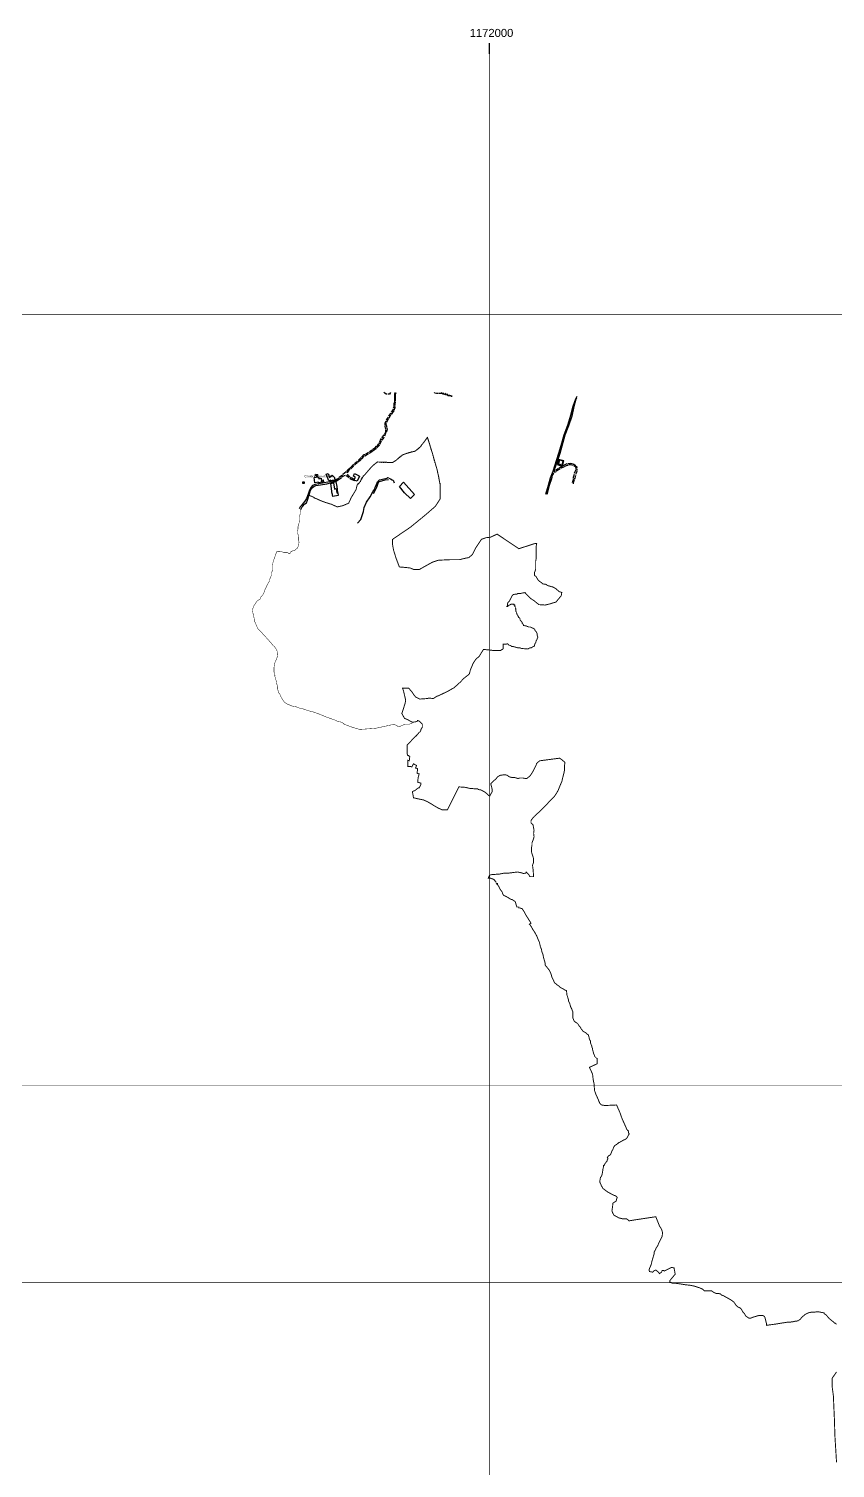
# Model space of a CAD drawing. Header units: millimetres. Extents: x -3588 to 75209, y -3737 to 38254.
# Drawn here: x 22651 to 24743, y 4872 to 8606 of the extents above; entities that cross this region are included whole.
import ezdxf

# ---------------------------------------------------------------- set-up
doc = ezdxf.new("R2010")
doc.units = ezdxf.units.MM
doc.layers.add('P', color=253, linetype='Continuous')
doc.layers.add('T', color=7, linetype='Continuous')

msp = doc.modelspace()

# ---------------------------------------------------------------- linework, layer by layer
at = {"layer": 'P'}
for points in [[(23846.811, 8540.772), (23846.811, 8569.003)], [(23580.061, 7658.615), (23578.637, 7658.615), (23574.7, 7661.16), (23571.867, 7662.568)], [(23589.375, 7662.568), (23586.83, 7658.615), (23582.589, 7658.615)], [(23600.386, 7658.615), (23601.794, 7662.568)], [(23600.386, 7646.485), (23600.386, 7651.846), (23600.386, 7657.207)], [(23602.914, 7653.254), (23602.914, 7658.615), (23604.339, 7662.568)], [(23712.732, 7660.024), (23708.779, 7660.024), (23704.538, 7661.16), (23703.417, 7662.568)], [(23718.093, 7660.024), (23714.14, 7660.024)], [(23723.742, 7660.024), (23720.91, 7660.024), (23719.501, 7660.024)], [(23727.695, 7660.024), (23722.334, 7661.16), (23720.91, 7662.568)], [(23734.465, 7655.799), (23730.512, 7657.207), (23726.287, 7658.615), (23724.862, 7658.615)], [(23733.056, 7658.615), (23730.512, 7660.024)], [(23738.418, 7657.207), (23734.465, 7657.207)], [(23739.826, 7654.39), (23738.418, 7654.39), (23737.297, 7655.799)], [(23749.428, 7653.254), (23739.826, 7655.799)], [(23592.192, 7611.196), (23595.024, 7615.149), (23596.145, 7617.966), (23597.553, 7620.511)], [(23597.553, 7621.919), (23598.961, 7624.752), (23598.961, 7631.521), (23598.961, 7632.93)], [(23598.961, 7634.066), (23600.386, 7638.291), (23600.386, 7645.076)], [(23598.961, 7616.558), (23601.794, 7623.327), (23601.794, 7626.16)], [(23601.794, 7628.689), (23601.794, 7631.521), (23602.914, 7638.291)], [(23602.914, 7640.835), (23602.914, 7645.076), (23602.914, 7651.846)], [(23745.187, 7653.254), (23741.234, 7654.39)], [(23749.428, 7651.846), (23746.612, 7651.846)], [(24073.215, 7651.846), (24069.262, 7645.076), (24062.493, 7626.16), (24056.843, 7603.003), (24048.938, 7577.317), (24039.335, 7551.631), (24031.158, 7524.536), (24025.78, 7504.212), (24019.011, 7485.007), (24010.833, 7457.913), (24004.047, 7440.405), (23998.686, 7421.504), (23991.916, 7398.347)], [(24073.215, 7647.605), (24070.383, 7645.076), (24065.021, 7626.16), (24059.66, 7601.594), (24051.482, 7575.908), (24042.168, 7551.631), (24033.974, 7523.128), (24028.613, 7504.212), (24021.843, 7483.887), (24013.649, 7459.321)], [(23575.82, 7578.725), (23575.82, 7579.861), (23575.82, 7584.102), (23578.637, 7589.463)], [(23578.637, 7590.872), (23580.061, 7592.28), (23584.014, 7599.05)], [(23580.061, 7573.092), (23580.061, 7574.5), (23578.637, 7579.861), (23578.637, 7584.102)], [(23580.061, 7585.511), (23582.589, 7590.872), (23584.014, 7594.825)], [(23585.422, 7601.594), (23589.375, 7606.955), (23590.783, 7609.788)], [(23585.422, 7596.233), (23586.83, 7597.641), (23590.783, 7604.427)], [(23592.192, 7605.835), (23597.553, 7613.741), (23598.961, 7615.149)], [(23561.144, 7533.851), (23563.689, 7539.212), (23566.506, 7543.453)], [(23567.914, 7544.861), (23569.05, 7547.39), (23573.275, 7552.767)], [(23567.914, 7539.212), (23571.867, 7544.861), (23573.275, 7547.39)], [(23574.7, 7554.175), (23577.228, 7560.945), (23577.228, 7565.186)], [(23574.7, 7550.222), (23575.82, 7552.767), (23578.637, 7559.536)], [(23577.228, 7566.306), (23577.228, 7567.714), (23575.82, 7574.5), (23575.82, 7577.317)], [(23580.061, 7560.945), (23581.469, 7567.714), (23580.061, 7570.547)], [(23524.448, 7502.803), (23532.626, 7508.165)], [(23534.05, 7505.332), (23543.364, 7510.981)], [(23535.17, 7509.573), (23543.364, 7514.934)], [(23544.773, 7516.342), (23550.134, 7518.887), (23552.951, 7523.128)], [(23544.773, 7512.117), (23551.542, 7517.751), (23552.951, 7517.751)], [(23554.375, 7523.128), (23555.495, 7524.536), (23558.312, 7528.489), (23561.144, 7531.306), (23561.144, 7532.442)], [(23554.375, 7518.887), (23556.903, 7521.704), (23561.144, 7525.657), (23561.144, 7527.065)], [(23562.265, 7528.489), (23563.689, 7531.306), (23566.506, 7538.076)], [(23478.437, 7462.154), (23486.615, 7468.923)], [(23486.615, 7464.682), (23493.401, 7471.468), (23494.521, 7472.876)], [(23487.751, 7470.332), (23491.976, 7472.876), (23494.521, 7477.101)], [(23495.929, 7478.238), (23502.715, 7483.887), (23504.123, 7485.007)], [(23495.929, 7474.285), (23504.123, 7481.054)], [(23505.532, 7486.416), (23512.301, 7493.201), (23513.725, 7494.609)], [(23505.532, 7482.479), (23512.301, 7489.248)], [(23513.725, 7490.657), (23514.846, 7490.657), (23521.615, 7497.426)], [(23514.846, 7494.609), (23521.615, 7501.379), (23523.04, 7501.379)], [(23523.04, 7498.562), (23532.626, 7504.212)], [(24035.383, 7471.468), (24039.335, 7485.007), (24025.78, 7489.248), (24021.843, 7475.693), (24035.383, 7471.468)], [(24029.733, 7475.693), (24025.78, 7477.101), (24028.613, 7487.84), (24036.519, 7485.007), (24033.974, 7474.285), (24029.733, 7475.693)], [(24027.205, 7467.515), (24029.733, 7468.923), (24036.519, 7472.876)], [(24031.158, 7466.091), (24040.744, 7470.332)], [(24037.927, 7472.876), (24039.335, 7474.285), (24047.529, 7478.238)], [(24042.168, 7471.468), (24048.938, 7474.285), (24051.482, 7475.693)], [(24050.058, 7478.238), (24056.843, 7479.646), (24059.66, 7478.238)], [(24052.891, 7475.693), (24056.843, 7475.693), (24063.613, 7474.285)], [(24061.068, 7478.238), (24065.021, 7477.101), (24070.383, 7472.876)], [(24065.021, 7472.876), (24069.262, 7470.332), (24070.383, 7464.682), (24070.383, 7463.562)], [(24071.807, 7471.468), (24073.215, 7466.091)], [(23452.751, 7438.997), (23449.919, 7436.452), (23441.741, 7432.227), (23426.777, 7429.682), (23417.463, 7428.274), (23403.908, 7425.441), (23394.306, 7424.033), (23387.536, 7421.504), (23383.583, 7417.263), (23379.342, 7409.358), (23376.814, 7401.18), (23371.452, 7387.625), (23367.211, 7380.855), (23363.259, 7375.478), (23359.018, 7369.844), (23355.065, 7365.892), (23352.248, 7360.53)], [(23356.489, 7359.106), (23360.442, 7365.892), (23367.211, 7374.069), (23371.452, 7376.614), (23373.981, 7383.384), (23378.222, 7396.939), (23382.175, 7409.358), (23387.536, 7416.127), (23390.353, 7418.672), (23395.714, 7421.504), (23407.861, 7422.913), (23424.233, 7425.441), (23440.316, 7429.682), (23448.51, 7432.227), (23453.872, 7436.452)], [(23361.85, 7428.274), (23361.85, 7430.819), (23365.803, 7430.819), (23365.803, 7426.866), (23361.85, 7426.866), (23361.85, 7428.274)], [(23402.5, 7428.274), (23402.5, 7429.682), (23392.897, 7428.274), (23391.777, 7441.829), (23397.138, 7443.238), (23397.138, 7447.19), (23394.306, 7447.19), (23395.714, 7451.143), (23401.091, 7450.007), (23399.667, 7447.19), (23401.091, 7441.829), (23403.908, 7441.829), (23403.908, 7438.997), (23409.269, 7440.405), (23410.678, 7429.682), (23402.5, 7428.274)], [(23412.102, 7432.227), (23410.678, 7435.044), (23414.63, 7436.452), (23416.039, 7430.819), (23412.102, 7429.682), (23412.102, 7432.227)], [(23434.955, 7435.044), (23429.594, 7433.635), (23422.824, 7451.143), (23428.186, 7452.552), (23431.002, 7441.829), (23437.788, 7448.599), (23444.557, 7441.829), (23444.557, 7437.588), (23447.102, 7438.997), (23448.51, 7436.452), (23441.741, 7433.635), (23441.741, 7435.044), (23434.955, 7433.635), (23434.955, 7435.044)], [(23452.751, 7402.588), (23451.327, 7418.672), (23448.51, 7430.819), (23434.955, 7428.274), (23434.955, 7426.866)], [(23455.28, 7440.405), (23452.751, 7438.997)], [(23453.872, 7436.452), (23456.688, 7437.588), (23462.065, 7441.829)], [(23464.882, 7448.599), (23456.688, 7441.829)], [(23463.474, 7443.238), (23464.882, 7444.358), (23470.243, 7447.19)], [(23474.196, 7456.777), (23466.29, 7450.007)], [(23470.243, 7447.19), (23473.076, 7448.599)], [(23474.196, 7447.19), (23477.013, 7445.766), (23482.39, 7441.829)], [(23478.437, 7462.154), (23475.605, 7457.913)], [(23480.966, 7459.321), (23477.013, 7455.368), (23477.013, 7453.96)], [(23477.013, 7451.143), (23478.437, 7448.599), (23483.799, 7444.358)], [(23480.966, 7459.321), (23485.207, 7464.682)], [(23483.799, 7440.405), (23487.751, 7437.588), (23493.401, 7435.044)], [(23485.207, 7443.238), (23490.568, 7440.405), (23494.521, 7437.588)], [(23506.94, 7447.19), (23509.484, 7445.766), (23502.715, 7432.227), (23494.521, 7435.044), (23498.762, 7443.238), (23493.401, 7445.766), (23495.929, 7452.552), (23506.94, 7447.19)], [(23494.521, 7433.635), (23495.929, 7435.044)], [(23504.123, 7323.818), (23512.301, 7333.42), (23519.087, 7353.745), (23521.615, 7364.467), (23527.265, 7378.022), (23536.579, 7391.578), (23544.773, 7406.541), (23548.726, 7411.902), (23550.134, 7417.263), (23552.951, 7424.033), (23555.495, 7430.819), (23561.144, 7436.452), (23569.05, 7437.588), (23580.061, 7440.405), (23582.589, 7441.829)], [(23584.014, 7436.452), (23574.7, 7435.044), (23566.506, 7432.227), (23559.736, 7430.819), (23558.312, 7429.682), (23556.903, 7426.866), (23552.951, 7416.127), (23548.726, 7407.949), (23544.773, 7399.755)], [(23582.589, 7441.829), (23584.014, 7441.829)], [(23585.422, 7440.405), (23589.375, 7438.997), (23593.6, 7436.452)], [(23595.024, 7435.044), (23596.145, 7435.044), (23598.961, 7428.274)], [(24009.408, 7448.599), (24006.88, 7438.997), (24001.519, 7421.504), (23994.733, 7398.347)], [(24013.649, 7452.552), (24012.241, 7452.552), (24009.408, 7448.599)], [(24013.649, 7459.321), (24013.649, 7457.913), (24015.058, 7459.321)], [(24015.058, 7459.321), (24016.194, 7459.321)], [(24016.194, 7456.777), (24015.058, 7453.96)], [(24016.194, 7456.777), (24019.011, 7457.913)], [(24017.602, 7460.73), (24025.78, 7466.091)], [(24020.419, 7459.321), (24029.733, 7464.682)], [(24063.613, 7438.997), (24062.493, 7433.635), (24061.068, 7428.274)], [(24066.43, 7450.007), (24063.613, 7441.829), (24063.613, 7440.405)], [(24066.43, 7436.452), (24065.021, 7433.635), (24063.613, 7428.274), (24063.613, 7425.441)], [(24070.383, 7462.154), (24067.854, 7456.777), (24066.43, 7452.552)], [(24069.262, 7447.19), (24067.854, 7440.405), (24066.43, 7437.588)], [(24073.215, 7459.321), (24071.807, 7455.368), (24069.262, 7450.007)], [(24073.215, 7463.562), (24073.215, 7460.73)], [(23439.196, 7396.939), (23439.196, 7399.755), (23437.788, 7399.755), (23434.955, 7426.866), (23441.741, 7428.274), (23444.557, 7411.902), (23448.51, 7413.311), (23449.919, 7402.588), (23452.751, 7402.588), (23453.872, 7395.803), (23440.316, 7392.986), (23439.196, 7396.939)], [(23626.072, 7402.588), (23612.516, 7418.672), (23623.239, 7429.682), (23651.758, 7398.347), (23641.035, 7387.625), (23626.072, 7402.588)]]:
    msp.add_lwpolyline(points, dxfattribs=at)
for points, const_width in [([(23846.811, -785.456), (23846.811, 8540.772)], 1.2), ([(20623.375, 7864.407), (35824.005, 7864.407)], 1.2), ([(23231.708, 7098.838), (23231.708, 7100.246), (23234.541, 7108.44), (23237.069, 7112.393), (23239.902, 7116.634), (23243.855, 7121.995), (23248.08, 7124.812), (23252.033, 7127.356), (23252.033, 7130.173), (23253.441, 7132.717), (23256.274, 7135.534), (23258.818, 7138.367), (23263.043, 7147.681), (23264.18, 7151.906), (23266.996, 7157.283), (23269.829, 7164.053), (23275.19, 7173.367), (23276.598, 7179.016), (23280.551, 7188.33), (23280.551, 7192.555), (23283.368, 7201.87), (23283.368, 7212.88), (23284.504, 7220.786), (23285.913, 7226.435), (23291.274, 7241.111), (23294.091, 7249.305), (23296.923, 7250.713), (23302.284, 7250.713), (23307.646, 7249.305), (23313.007, 7247.896), (23321.201, 7247.896), (23325.154, 7245.352), (23329.379, 7245.352), (23329.379, 7247.896), (23330.803, 7249.305), (23333.332, 7250.713), (23336.164, 7252.121), (23341.526, 7253.529), (23345.478, 7257.482), (23348.295, 7258.907), (23349.703, 7262.844), (23351.128, 7267.085), (23352.248, 7273.854), (23351.128, 7280.64), (23351.128, 7287.409), (23349.703, 7294.179), (23348.295, 7298.132), (23348.295, 7303.493), (23349.703, 7308.87), (23349.703, 7315.64), (23352.248, 7323.818), (23353.656, 7333.42), (23353.656, 7338.781), (23353.656, 7341.614), (23355.065, 7346.975), (23355.065, 7353.745), (23356.489, 7356.289), (23357.897, 7361.939), (23360.442, 7365.892), (23364.667, 7371.253), (23371.452, 7376.614), (23373.981, 7383.384), (23375.389, 7387.625), (23378.222, 7395.803), (23382.175, 7394.394), (23391.777, 7390.169), (23391.777, 7389.033), (23399.667, 7386.216), (23405.316, 7383.384), (23418.871, 7378.022), (23436.364, 7372.661), (23451.327, 7365.892), (23464.882, 7368.708), (23480.966, 7375.478), (23487.751, 7390.169), (23500.17, 7410.494), (23502.715, 7421.504), (23505.532, 7426.866), (23506.94, 7425.441), (23516.254, 7440.405), (23514.846, 7440.405), (23543.364, 7472.876), (23555.495, 7482.479), (23595.024, 7481.054), (23601.794, 7485.007), (23622.119, 7501.379), (23634.249, 7505.332), (23654.574, 7510.981), (23666.721, 7521.704), (23685.637, 7545.981), (23697.768, 7506.74), (23711.323, 7459.321), (23718.093, 7424.033), (23718.093, 7392.986), (23718.093, 7386.216), (23705.962, 7367.3), (23677.443, 7342.734), (23641.035, 7313.095), (23611.108, 7292.771), (23595.024, 7281.76), (23595.024, 7267.085), (23597.553, 7253.529), (23604.339, 7231.796), (23612.516, 7210.063), (23630.024, 7208.655), (23641.035, 7207.247), (23650.349, 7203.294), (23663.888, 7203.294), (23673.491, 7208.655), (23697.768, 7222.194), (23702.009, 7223.619), (23714.14, 7227.571), (23745.187, 7228.98), (23768.345, 7228.98), (23785.837, 7233.205), (23792.622, 7234.341), (23802.208, 7242.519), (23810.402, 7258.907), (23825.366, 7281.76), (23837.497, 7286.001), (23849.643, 7287.409), (23866.015, 7295.315), (23922.748, 7257.482), (23964.806, 7271.038), (23968.759, 7271.038), (23967.639, 7264.268), (23967.639, 7257.482), (23967.639, 7250.713), (23967.639, 7233.205), (23966.23, 7225.027), (23966.23, 7219.666), (23966.23, 7216.833), (23966.23, 7211.472), (23966.23, 7204.702), (23964.806, 7199.341), (23963.398, 7196.508), (23963.398, 7195.1), (23963.398, 7193.692), (23963.398, 7192.555), (23963.398, 7188.33), (23966.23, 7185.786), (23967.639, 7184.377), (23970.183, 7180.136), (23971.592, 7177.608), (23974.408, 7174.775), (23976.953, 7172.231), (23981.194, 7169.414), (23983.723, 7166.597), (23987.964, 7165.461), (23990.508, 7165.461), (23994.733, 7164.053), (23995.869, 7162.644), (23998.686, 7161.22), (24000.094, 7161.22), (24004.047, 7159.812), (24008.288, 7158.691), (24009.408, 7158.691), (24012.241, 7157.283), (24015.058, 7155.859), (24017.602, 7154.451), (24019.011, 7154.451), (24019.011, 7153.042), (24020.419, 7151.906), (24021.843, 7150.498), (24024.372, 7149.089), (24025.78, 7147.681), (24027.205, 7146.273), (24029.733, 7145.136), (24031.158, 7145.136), (24032.566, 7143.728), (24033.974, 7143.728), (24032.566, 7135.534), (24019.011, 7119.162), (24001.519, 7113.801), (23990.508, 7111.256), (23974.408, 7112.393), (23960.869, 7123.403), (23958.037, 7124.812), (23955.22, 7127.356), (23954.084, 7127.356), (23952.675, 7128.765), (23951.267, 7130.173), (23949.859, 7131.581), (23948.434, 7132.717), (23947.314, 7134.126), (23945.906, 7135.534), (23944.481, 7136.958), (23943.073, 7138.367), (23941.665, 7139.487), (23939.12, 7142.32), (23939.12, 7143.728), (23930.942, 7142.32), (23925.581, 7140.895), (23922.748, 7140.895), (23918.795, 7140.895), (23917.387, 7139.487), (23913.434, 7139.487), (23907.785, 7138.367), (23905.256, 7135.534), (23903.832, 7132.717), (23902.424, 7130.173), (23901.015, 7127.356), (23899.895, 7125.948), (23899.895, 7124.812), (23898.471, 7121.995), (23897.062, 7120.571), (23895.654, 7119.162), (23894.246, 7118.042), (23894.246, 7116.634), (23893.109, 7115.209), (23893.109, 7113.801), (23893.109, 7111.256), (23893.109, 7109.848), (23891.701, 7108.44), (23891.701, 7107.032), (23893.109, 7107.032), (23894.246, 7108.44), (23895.654, 7109.848), (23897.062, 7111.256), (23898.471, 7111.256), (23899.895, 7112.393), (23901.015, 7112.393), (23902.424, 7113.801), (23903.832, 7113.801), (23905.256, 7113.801), (23906.665, 7113.801), (23907.785, 7113.801), (23909.209, 7113.801), (23909.209, 7112.393), (23910.618, 7112.393), (23910.618, 7111.256), (23912.026, 7111.256), (23912.026, 7109.848), (23912.026, 7108.44), (23912.026, 7107.032), (23913.434, 7107.032), (23913.434, 7105.623), (23913.434, 7104.487), (23913.434, 7103.079), (23913.434, 7101.67), (23914.57, 7101.67), (23914.57, 7100.246), (23914.57, 7098.838), (23914.57, 7097.717), (23914.57, 7096.309), (23914.57, 7094.885), (23915.979, 7093.476), (23915.979, 7092.068), (23915.979, 7090.932), (23917.387, 7089.523), (23917.387, 7088.115), (23918.795, 7085.298), (23920.22, 7084.162), (23920.22, 7082.754), (23921.34, 7081.346), (23921.34, 7079.921), (23922.748, 7078.513), (23924.157, 7078.513), (23924.157, 7077.393), (23925.581, 7075.984), (23925.581, 7073.152), (23926.989, 7071.743), (23928.11, 7070.607), (23928.11, 7069.199), (23929.534, 7067.79), (23930.942, 7066.382), (23930.942, 7063.837), (23932.351, 7062.429), (23933.759, 7061.021), (23934.895, 7059.597), (23934.895, 7058.188), (23941.665, 7057.068), (23948.434, 7054.235), (23952.675, 7054.235), (23955.22, 7052.827), (23958.037, 7051.419), (23959.445, 7051.419), (23960.869, 7050.282), (23963.398, 7048.874), (23964.806, 7044.649), (23967.639, 7042.104), (23968.759, 7039.272), (23970.183, 7036.743), (23970.183, 7032.502), (23971.592, 7028.549), (23971.592, 7027.141), (23970.183, 7024.324), (23970.183, 7023.188), (23968.759, 7020.371), (23967.639, 7018.947), (23966.23, 7013.586), (23964.806, 7012.178), (23963.398, 7008.225), (23963.398, 7006.816), (23961.989, 7004), (23958.037, 7002.863), (23956.628, 7001.455), (23954.084, 7000.047), (23952.675, 7000.047), (23951.267, 7000.047), (23948.434, 6998.622), (23945.906, 6997.214), (23929.534, 6998.622), (23925.581, 7000.047), (23921.34, 7000.047), (23915.979, 7001.455), (23910.618, 7002.863), (23907.785, 7004), (23903.832, 7004), (23899.895, 7006.816), (23897.062, 7006.816), (23894.246, 7009.633), (23893.109, 7010.769), (23888.885, 7009.633), (23882.099, 7009.633), (23882.099, 7005.408), (23882.099, 7002.863), (23882.099, 7001.455), (23882.099, 6998.622), (23879.57, 6996.094), (23876.738, 6994.685), (23875.329, 6993.261), (23871.376, 6993.261), (23869.968, 6993.261), (23857.821, 6993.261), (23845.69, 6994.685), (23832.135, 6996.094), (23830.727, 6996.094), (23819.716, 6978.298), (23810.402, 6970.12), (23803.633, 6959.397), (23796.847, 6943.025), (23794.031, 6932.287), (23780.475, 6921.564), (23769.753, 6910.554), (23754.789, 6896.999), (23738.418, 6887.685), (23715.548, 6876.674), (23708.779, 6874.145), (23700.585, 6868.784), (23688.454, 6869.904), (23685.637, 6868.784), (23665.313, 6867.36), (23654.574, 6872.737), (23650.349, 6878.098), (23644.988, 6886.276), (23636.794, 6895.59), (23631.433, 6895.59), (23620.71, 6895.59), (23623.239, 6888.821), (23628.888, 6864.543), (23627.48, 6856.349), (23619.286, 6830.663), (23619.286, 6829.255), (23626.072, 6817.124), (23632.841, 6814.58), (23644.988, 6807.81), (23646.396, 6807.81), (23651.758, 6807.81), (23638.202, 6802.161), (23627.48, 6802.161), (23611.108, 6795.375), (23598.961, 6802.161), (23588.239, 6799.616), (23550.134, 6791.438), (23509.484, 6788.606), (23490.568, 6794.255), (23468.835, 6802.161), (23468.835, 6803.569), (23460.641, 6807.81), (23453.872, 6808.93), (23444.557, 6813.171), (23421.416, 6821.349), (23405.316, 6828.135), (23390.353, 6833.496), (23375.389, 6837.449), (23363.259, 6841.674), (23352.248, 6844.219), (23345.478, 6847.035), (23333.332, 6849.58), (23330.803, 6850.988), (23326.562, 6852.412), (23322.609, 6853.821), (23318.368, 6856.349), (23314.415, 6859.182), (23311.599, 6863.135), (23306.237, 6871.313), (23304.829, 6874.145), (23303.693, 6876.674), (23302.284, 6880.915), (23299.468, 6883.46), (23298.043, 6888.821), (23296.923, 6893.062), (23296.923, 6898.423), (23295.515, 6902.376), (23294.091, 6909.146), (23292.682, 6915.915), (23291.274, 6920.156), (23290.154, 6924.109), (23288.729, 6928.334), (23290.154, 6928.334), (23287.321, 6937.648), (23287.321, 6941.889), (23287.321, 6949.795), (23288.729, 6959.397), (23295.515, 6975.769), (23296.923, 6983.675), (23296.923, 6985.083), (23295.515, 6989.308), (23295.515, 6991.853), (23292.682, 6997.214), (23288.729, 7002.863), (23284.504, 7006.816), (23279.143, 7013.586), (23252.033, 7043.513), (23245.263, 7050.282), (23237.069, 7069.199), (23237.069, 7070.607), (23235.949, 7075.984), (23234.541, 7082.754), (23233.116, 7088.115), (23231.708, 7094.885), (23231.708, 7098.838)], 1.2), ([(23375.389, 7387.625), (23378.222, 7395.803), (23382.175, 7394.394), (23391.777, 7390.169), (23391.777, 7389.033), (23399.667, 7386.216), (23405.316, 7383.384), (23418.871, 7378.022), (23436.364, 7372.661), (23451.327, 7365.892), (23464.882, 7368.708), (23480.966, 7375.478), (23487.751, 7390.169), (23500.17, 7410.494), (23502.715, 7421.504), (23505.532, 7426.866), (23506.94, 7425.441), (23516.254, 7440.405), (23514.846, 7440.405), (23543.364, 7472.876), (23555.495, 7482.479), (23595.024, 7481.054), (23601.794, 7485.007), (23622.119, 7501.379), (23634.249, 7505.332), (23654.574, 7510.981), (23666.721, 7521.704), (23685.637, 7545.981), (23697.768, 7506.74), (23711.323, 7459.321), (23718.093, 7424.033), (23718.093, 7392.986), (23718.093, 7386.216), (23705.962, 7367.3), (23677.443, 7342.734), (23641.035, 7313.095), (23611.108, 7292.771), (23595.024, 7281.76), (23595.024, 7267.085), (23597.553, 7253.529), (23604.339, 7231.796), (23612.516, 7210.063), (23630.024, 7208.655), (23641.035, 7207.247), (23650.349, 7203.294), (23663.888, 7203.294), (23673.491, 7208.655), (23697.768, 7222.194), (23702.009, 7223.619), (23714.14, 7227.571), (23745.187, 7228.98), (23768.345, 7228.98), (23785.837, 7233.205), (23792.622, 7234.341), (23802.208, 7242.519), (23810.402, 7258.907), (23825.366, 7281.76), (23837.497, 7286.001), (23849.643, 7287.409), (23866.015, 7295.315), (23922.748, 7257.482), (23964.806, 7271.038), (23968.759, 7271.038), (23967.639, 7264.268), (23967.639, 7257.482), (23967.639, 7250.713), (23967.639, 7233.205), (23966.23, 7225.027), (23966.23, 7219.666), (23966.23, 7216.833), (23966.23, 7211.472), (23966.23, 7204.702), (23964.806, 7199.341), (23963.398, 7196.508), (23963.398, 7195.1), (23963.398, 7193.692), (23963.398, 7192.555), (23963.398, 7188.33), (23966.23, 7185.786), (23967.639, 7184.377), (23970.183, 7180.136), (23971.592, 7177.608), (23974.408, 7174.775), (23976.953, 7172.231), (23981.194, 7169.414), (23983.723, 7166.597), (23987.964, 7165.461), (23990.508, 7165.461), (23994.733, 7164.053), (23995.869, 7162.644), (23998.686, 7161.22), (24000.094, 7161.22), (24004.047, 7159.812), (24008.288, 7158.691), (24009.408, 7158.691), (24012.241, 7157.283), (24015.058, 7155.859), (24017.602, 7154.451), (24019.011, 7154.451), (24019.011, 7153.042), (24020.419, 7151.906), (24021.843, 7150.498), (24024.372, 7149.089), (24025.78, 7147.681), (24027.205, 7146.273), (24029.733, 7145.136), (24031.158, 7145.136), (24032.566, 7143.728), (24033.974, 7143.728), (24032.566, 7135.534), (24019.011, 7119.162), (24001.519, 7113.801), (23990.508, 7111.256), (23974.408, 7112.393), (23960.869, 7123.403), (23958.037, 7124.812), (23955.22, 7127.356), (23954.084, 7127.356), (23952.675, 7128.765), (23951.267, 7130.173), (23949.859, 7131.581), (23948.434, 7132.717), (23947.314, 7134.126), (23945.906, 7135.534), (23944.481, 7136.958), (23943.073, 7138.367), (23941.665, 7139.487), (23939.12, 7142.32), (23939.12, 7143.728), (23930.942, 7142.32), (23925.581, 7140.895), (23922.748, 7140.895), (23918.795, 7140.895), (23917.387, 7139.487), (23913.434, 7139.487), (23907.785, 7138.367), (23905.256, 7135.534), (23903.832, 7132.717), (23902.424, 7130.173), (23901.015, 7127.356), (23899.895, 7125.948), (23899.895, 7124.812), (23898.471, 7121.995), (23897.062, 7120.571), (23895.654, 7119.162), (23894.246, 7118.042), (23894.246, 7116.634), (23893.109, 7115.209), (23893.109, 7113.801), (23893.109, 7111.256), (23893.109, 7109.848), (23891.701, 7108.44), (23891.701, 7107.032), (23893.109, 7107.032), (23894.246, 7108.44), (23895.654, 7109.848), (23897.062, 7111.256), (23898.471, 7111.256), (23899.895, 7112.393), (23901.015, 7112.393), (23902.424, 7113.801), (23903.832, 7113.801), (23905.256, 7113.801), (23906.665, 7113.801), (23907.785, 7113.801), (23909.209, 7113.801), (23909.209, 7112.393), (23910.618, 7112.393), (23910.618, 7111.256), (23912.026, 7111.256), (23912.026, 7109.848), (23912.026, 7108.44), (23912.026, 7107.032), (23913.434, 7107.032), (23913.434, 7105.623), (23913.434, 7104.487), (23913.434, 7103.079), (23913.434, 7101.67), (23914.57, 7101.67), (23914.57, 7100.246), (23914.57, 7098.838), (23914.57, 7097.717), (23914.57, 7096.309), (23914.57, 7094.885), (23915.979, 7093.476), (23915.979, 7092.068), (23915.979, 7090.932), (23917.387, 7089.523), (23917.387, 7088.115), (23918.795, 7085.298), (23920.22, 7084.162), (23920.22, 7082.754), (23921.34, 7081.346), (23921.34, 7079.921), (23922.748, 7078.513), (23924.157, 7078.513), (23924.157, 7077.393), (23925.581, 7075.984), (23925.581, 7073.152), (23926.989, 7071.743), (23928.11, 7070.607), (23928.11, 7069.199), (23929.534, 7067.79), (23930.942, 7066.382), (23930.942, 7063.837), (23932.351, 7062.429), (23933.759, 7061.021), (23934.895, 7059.597), (23934.895, 7058.188), (23941.665, 7057.068), (23948.434, 7054.235), (23952.675, 7054.235), (23955.22, 7052.827), (23958.037, 7051.419), (23959.445, 7051.419), (23960.869, 7050.282), (23963.398, 7048.874), (23964.806, 7044.649), (23967.639, 7042.104), (23968.759, 7039.272), (23970.183, 7036.743), (23970.183, 7032.502), (23971.592, 7028.549), (23971.592, 7027.141), (23970.183, 7024.324), (23970.183, 7023.188), (23968.759, 7020.371), (23967.639, 7018.947), (23966.23, 7013.586), (23964.806, 7012.178), (23963.398, 7008.225), (23963.398, 7006.816), (23961.989, 7004), (23958.037, 7002.863), (23956.628, 7001.455), (23954.084, 7000.047), (23952.675, 7000.047), (23951.267, 7000.047), (23948.434, 6998.622), (23945.906, 6997.214), (23929.534, 6998.622), (23925.581, 7000.047), (23921.34, 7000.047), (23915.979, 7001.455), (23910.618, 7002.863), (23907.785, 7004), (23903.832, 7004), (23899.895, 7006.816), (23897.062, 7006.816), (23894.246, 7009.633), (23893.109, 7010.769), (23888.885, 7009.633), (23882.099, 7009.633), (23882.099, 7005.408), (23882.099, 7002.863), (23882.099, 7001.455), (23882.099, 6998.622), (23879.57, 6996.094), (23876.738, 6994.685), (23875.329, 6993.261), (23871.376, 6993.261), (23869.968, 6993.261), (23857.821, 6993.261), (23845.69, 6994.685), (23832.135, 6996.094), (23830.727, 6996.094), (23819.716, 6978.298), (23810.402, 6970.12), (23803.633, 6959.397), (23796.847, 6943.025), (23794.031, 6932.287), (23780.475, 6921.564), (23769.753, 6910.554), (23754.789, 6896.999), (23738.418, 6887.685), (23715.548, 6876.674), (23708.779, 6874.145), (23700.585, 6868.784), (23688.454, 6869.904), (23685.637, 6868.784), (23665.313, 6867.36), (23654.574, 6872.737), (23650.349, 6878.098), (23644.988, 6886.276), (23636.794, 6895.59), (23631.433, 6895.59), (23620.71, 6895.59), (23623.239, 6888.821), (23628.888, 6864.543), (23627.48, 6856.349), (23619.286, 6830.663), (23619.286, 6829.255), (23626.072, 6817.124), (23632.841, 6814.58), (23644.988, 6807.81), (23646.396, 6807.81), (23651.758, 6807.81), (23657.119, 6808.93), (23659.935, 6810.339), (23659.935, 6811.763), (23663.888, 6810.339), (23666.721, 6807.81), (23669.538, 6804.977), (23670.674, 6803.569), (23672.082, 6802.161), (23672.082, 6801.025), (23672.082, 6799.616), (23672.082, 6795.375), (23672.082, 6794.255), (23669.538, 6790.014), (23668.129, 6787.485), (23668.129, 6786.061), (23666.721, 6783.244), (23663.888, 6780.7), (23659.935, 6776.475), (23655.998, 6772.522), (23657.119, 6772.522), (23651.758, 6768.281), (23632.841, 6747.956), (23632.841, 6741.187), (23632.841, 6725.087), (23634.249, 6720.862), (23636.794, 6720.862), (23636.794, 6719.726), (23639.611, 6718.317), (23638.202, 6707.307), (23634.249, 6708.715), (23634.249, 6701.946), (23634.249, 6692.631), (23641.035, 6692.631), (23644.988, 6691.223), (23649.213, 6699.401), (23657.119, 6695.176), (23654.574, 6688.39), (23659.935, 6686.982), (23658.527, 6674.851), (23663.888, 6673.427), (23661.36, 6664.113), (23659.935, 6651.982), (23668.129, 6649.165), (23668.129, 6645.212), (23663.888, 6637.018), (23661.36, 6637.018), (23659.935, 6635.61), (23653.166, 6630.249), (23646.396, 6627.416), (23649.213, 6611.333), (23661.36, 6608.516), (23674.899, 6605.683), (23684.213, 6601.73), (23693.815, 6596.369), (23704.538, 6589.599), (23714.14, 6584.238), (23723.742, 6579.997), (23731.648, 6579.997), (23737.297, 6579.997), (23748.02, 6601.73), (23766.936, 6639.563), (23783.308, 6638.427), (23795.439, 6635.61), (23814.355, 6634.202), (23815.764, 6634.202), (23817.172, 6632.777), (23823.957, 6631.657), (23834.68, 6626.008), (23846.811, 6615.285), (23849.643, 6620.647), (23853.596, 6627.416), (23853.596, 6631.657), (23852.46, 6637.018), (23851.052, 6642.38), (23849.643, 6647.741), (23853.596, 6651.982), (23857.821, 6655.935), (23863.183, 6659.888), (23867.135, 6665.537), (23873.921, 6669.49), (23883.507, 6670.898), (23887.46, 6670.898), (23893.109, 6669.49), (23895.654, 6666.657), (23898.471, 6665.537), (23903.832, 6664.113), (23910.618, 6664.113), (23915.979, 6662.704), (23920.22, 6661.296), (23925.581, 6662.704), (23932.351, 6662.704), (23939.12, 6661.296), (23943.073, 6661.296), (23948.434, 6665.537), (23952.675, 6669.49), (23959.445, 6680.212), (23963.398, 6688.39), (23967.639, 6696.584), (23968.759, 6700.537), (23971.592, 6703.354), (23976.953, 6707.307), (23998.686, 6710.139), (24028.613, 6714.076), (24035.383, 6708.715), (24042.168, 6703.354), (24040.744, 6692.631), (24040.744, 6681.621), (24039.335, 6674.851), (24036.519, 6664.113), (24033.974, 6653.102), (24029.733, 6643.788), (24027.205, 6637.018), (24024.372, 6630.249), (24020.419, 6623.463), (24015.058, 6615.285), (24001.519, 6601.73), (23993.325, 6592.128), (23981.194, 6579.997), (23961.989, 6562.489), (23955.22, 6554.311), (23954.084, 6551.479), (23954.084, 6546.117), (23959.445, 6540.756), (23960.869, 6532.578), (23961.989, 6527.217), (23960.869, 6519.023), (23961.989, 6510.829), (23960.869, 6505.468), (23959.445, 6501.515), (23956.628, 6494.745), (23956.628, 6493.337), (23956.628, 6487.976), (23955.22, 6481.19), (23955.22, 6475.829), (23955.22, 6471.604), (23956.628, 6466.243), (23959.445, 6458.049), (23960.869, 6452.688), (23960.869, 6444.494), (23958.037, 6436.316), (23959.445, 6425.593), (23960.869, 6406.677), (23951.267, 6406.677), (23948.434, 6412.038), (23943.073, 6417.4), (23941.665, 6418.808), (23940.545, 6415.991), (23934.895, 6414.855), (23933.759, 6414.855), (23932.351, 6415.991), (23925.581, 6417.4), (23918.795, 6418.808), (23907.785, 6417.4), (23897.062, 6415.991), (23886.34, 6415.991), (23884.932, 6415.991), (23872.785, 6413.447), (23852.46, 6412.038), (23846.811, 6410.63), (23842.858, 6402.436), (23845.69, 6402.436), (23848.235, 6402.436), (23849.643, 6402.436), (23852.46, 6401.316), (23853.596, 6401.316), (23856.413, 6399.891), (23857.821, 6398.483), (23859.246, 6398.483), (23859.246, 6397.075), (23860.366, 6397.075), (23860.366, 6395.666), (23861.774, 6394.53), (23863.183, 6393.122), (23863.183, 6391.714), (23863.183, 6390.305), (23864.607, 6388.881), (23864.607, 6387.761), (23867.135, 6388.881), (23867.135, 6386.352), (23871.376, 6379.567), (23873.921, 6374.205), (23876.738, 6369.981), (23878.146, 6368.556), (23879.57, 6366.028), (23880.691, 6361.787), (23883.507, 6357.834), (23890.293, 6355.017), (23894.246, 6352.472), (23897.062, 6351.064), (23898.471, 6349.656), (23903.832, 6347.111), (23905.256, 6347.111), (23912.026, 6342.87), (23913.434, 6341.462), (23915.979, 6332.148), (23917.387, 6327.907), (23922.748, 6327.907), (23922.748, 6325.378), (23925.581, 6325.378), (23929.534, 6323.97), (23930.942, 6323.97), (23936.304, 6315.776), (23940.545, 6307.582), (23947.314, 6296.86), (23954.084, 6286.137), (23949.859, 6283.32), (23952.675, 6280.488), (23956.628, 6273.718), (23958.037, 6271.174), (23959.445, 6268.357), (23963.398, 6262.996), (23966.23, 6257.618), (23968.759, 6253.393), (23973, 6242.671), (23975.545, 6237.294), (23976.953, 6231.932), (23978.361, 6225.163), (23981.194, 6218.393), (23982.314, 6211.608), (23985.131, 6204.838), (23986.555, 6196.644), (23989.084, 6188.466), (23990.508, 6183.105), (23990.508, 6178.864), (23990.508, 6177.744), (24001.519, 6164.189), (24005.456, 6155.995), (24008.288, 6146.409), (24012.241, 6138.215), (24015.058, 6131.445), (24021.843, 6126.084), (24025.78, 6123.539), (24029.733, 6119.298), (24035.383, 6116.77), (24042.168, 6112.529), (24046.105, 6111.12), (24047.529, 6098.974), (24048.938, 6095.021), (24051.482, 6086.843), (24051.482, 6084.01), (24054.299, 6078.649), (24055.707, 6073.288), (24056.843, 6069.335), (24059.66, 6063.685), (24061.068, 6059.749), (24062.493, 6056.916), (24062.493, 6050.146), (24062.493, 6040.832), (24063.613, 6037.999), (24066.43, 6031.23), (24070.383, 6028.685), (24074.624, 6025.869), (24076.032, 6024.46), (24077.168, 6021.916), (24082.818, 6015.146), (24083.938, 6012.314), (24088.179, 6006.952), (24089.587, 6005.544), (24096.357, 6001.591), (24098.901, 5998.774), (24103.142, 5995.942), (24103.142, 5994.821), (24104.551, 5990.58), (24105.671, 5985.219), (24108.503, 5979.858), (24108.503, 5975.617), (24109.912, 5971.664), (24111.32, 5968.847), (24112.456, 5963.486), (24113.865, 5960.942), (24113.865, 5958.125), (24115.273, 5952.748), (24116.681, 5947.386), (24118.09, 5944.57), (24119.226, 5940.617), (24124.875, 5934.968), (24125.996, 5934.968), (24125.996, 5921.412), (24105.671, 5912.098), (24113.865, 5894.318), (24115.273, 5880.763), (24118.09, 5867.224), (24118.09, 5861.863), (24119.226, 5851.124), (24122.043, 5842.946), (24128.828, 5827.983), (24130.237, 5824.03), (24132.781, 5818.669), (24137.006, 5814.428), (24146.32, 5813.019), (24176.247, 5814.428), (24179.064, 5807.658), (24184.441, 5795.527), (24191.211, 5776.611), (24195.164, 5768.417), (24199.389, 5758.815), (24200.525, 5756.286), (24201.933, 5752.045), (24203.341, 5750.925), (24204.766, 5748.092), (24206.174, 5748.092), (24206.174, 5746.684), (24207.294, 5744.139), (24207.294, 5741.323), (24208.703, 5739.914), (24208.703, 5738.49), (24207.294, 5737.37), (24206.174, 5734.553), (24204.766, 5731.72), (24203.341, 5729.176), (24201.933, 5727.768), (24200.525, 5726.359), (24197.98, 5724.951), (24195.164, 5723.815), (24183.017, 5717.045), (24181.608, 5717.045), (24181.608, 5715.637), (24180.2, 5715.637), (24177.656, 5712.804), (24174.839, 5711.396), (24173.431, 5710.275), (24170.886, 5708.851), (24169.478, 5706.034), (24168.053, 5703.49), (24166.645, 5699.265), (24164.116, 5695.312), (24162.692, 5691.071), (24161.284, 5688.526), (24161.284, 5687.118), (24159.875, 5685.71), (24158.739, 5684.301), (24157.331, 5683.165), (24155.922, 5683.165), (24154.514, 5681.757), (24153.106, 5680.349), (24153.106, 5678.94), (24151.97, 5677.516), (24153.106, 5676.396), (24153.106, 5674.987), (24153.106, 5673.579), (24151.97, 5672.155), (24151.97, 5669.626), (24149.153, 5666.793), (24147.729, 5663.977), (24146.32, 5662.84), (24143.792, 5658.615), (24143.792, 5657.191), (24142.367, 5657.191), (24142.367, 5656.071), (24142.367, 5654.663), (24140.959, 5649.301), (24139.551, 5639.699), (24138.414, 5634.338), (24137.006, 5630.097), (24134.189, 5626.144), (24132.781, 5617.966), (24132.781, 5614.013), (24137.006, 5604.411), (24140.959, 5597.641), (24151.97, 5589.447), (24161.284, 5584.086), (24169.478, 5580.133), (24173.431, 5578.725), (24177.656, 5574.772), (24174.839, 5565.17), (24166.645, 5559.809), (24165.525, 5548.798), (24164.116, 5540.892), (24165.525, 5535.243), (24169.478, 5528.473), (24179.064, 5523.112), (24181.608, 5521.704), (24191.211, 5519.159), (24201.933, 5519.159), (24206.174, 5516.342), (24208.703, 5513.798), (24223.666, 5516.342), (24277.871, 5524.52), (24287.473, 5500.243), (24291.426, 5494.593), (24294.243, 5487.824), (24295.379, 5482.463), (24294.243, 5473.148), (24290.002, 5464.955), (24284.64, 5453.944), (24283.232, 5450.007), (24277.871, 5441.813), (24277.871, 5440.405), (24273.918, 5433.619), (24273.918, 5429.682), (24268.269, 5410.766), (24265.74, 5399.755), (24261.499, 5390.441), (24260.363, 5386.2), (24261.499, 5382.247), (24269.677, 5380.839), (24273.918, 5385.08), (24277.871, 5386.2), (24284.64, 5380.839), (24287.473, 5376.886), (24292.834, 5380.839), (24294.243, 5385.08), (24298.195, 5385.08), (24299.604, 5383.656), (24318.52, 5392.97), (24325.29, 5391.85), (24328.122, 5375.478), (24314.567, 5359.106), (24314.567, 5357.97), (24314.567, 5355.153), (24318.52, 5353.745), (24319.929, 5352.32), (24326.714, 5352.32), (24334.892, 5351.2), (24344.206, 5349.792), (24352.4, 5348.384), (24364.531, 5346.959), (24365.939, 5346.959), (24378.086, 5344.431), (24386.264, 5341.598), (24391.625, 5340.19), (24397.002, 5337.645), (24399.819, 5336.237), (24403.772, 5331.996), (24417.327, 5331.996), (24422.96, 5331.996), (24428.338, 5328.059), (24435.107, 5325.226), (24441.877, 5325.226), (24445.83, 5324.106), (24448.662, 5321.273), (24452.599, 5319.865), (24455.432, 5318.457), (24467.563, 5311.671), (24474.348, 5307.734), (24479.71, 5303.781), (24487.887, 5292.771), (24489.312, 5291.346), (24497.49, 5287.409), (24501.443, 5282.032), (24504.259, 5276.671), (24508.212, 5272.446), (24511.045, 5267.085), (24514.998, 5264.252), (24518.951, 5261.707), (24524.584, 5261.707), (24531.37, 5264.252), (24540.684, 5267.085), (24546.045, 5268.493), (24550.286, 5268.493), (24554.223, 5268.493), (24558.464, 5267.085), (24559.6, 5265.66), (24561.008, 5263.132), (24565.233, 5246.76), (24565.233, 5242.807), (24593.464, 5246.76), (24601.658, 5248.168), (24618.03, 5250.697), (24626.208, 5250.697), (24630.16, 5252.121), (24631.585, 5252.121), (24634.113, 5252.121), (24639.763, 5253.529), (24642.307, 5253.529), (24647.669, 5254.938), (24650.485, 5257.482), (24651.91, 5257.482), (24653.318, 5258.891), (24655.846, 5263.132), (24657.271, 5264.252), (24664.04, 5269.901), (24665.449, 5271.022), (24667.993, 5272.446), (24673.643, 5275.263), (24680.412, 5276.671), (24681.548, 5276.671), (24688.318, 5276.671), (24695.088, 5277.807), (24699.329, 5277.807), (24700.737, 5277.807), (24712.884, 5275.263), (24714.292, 5275.263), (24715.412, 5272.446), (24719.653, 5269.901), (24727.831, 5260.299), (24739.978, 5250.697), (24742.523, 5248.168), (24743.931, 5248.168), (24746.748, 5245.336)], 2.417), ([(23676.323, 7533.851), (23683.093, 7543.453)], 2.417), ([(23683.093, 7544.861), (23685.637, 7545.981)], 2.417), ([(23685.637, 7544.861), (23687.046, 7540.62)], 2.417), ([(23619.286, 7499.971), (23622.119, 7501.379), (23630.024, 7504.212)], 2.417), ([(23631.433, 7505.332), (23634.249, 7505.332)], 2.417), ([(23635.674, 7506.74), (23639.611, 7506.74)], 2.417), ([(23641.035, 7508.165), (23651.758, 7509.573)], 2.417), ([(23653.166, 7510.981), (23654.574, 7510.981), (23655.998, 7512.117)], 2.417), ([(23657.119, 7513.526), (23659.935, 7516.342)], 2.417), ([(23661.36, 7516.342), (23666.721, 7521.704), (23669.538, 7524.536)], 2.417), ([(23669.538, 7525.657), (23672.082, 7528.489)], 2.417), ([(23673.491, 7529.898), (23674.899, 7532.442)], 2.417), ([(23687.046, 7539.212), (23690.999, 7529.898)], 2.417), ([(23690.999, 7527.065), (23692.407, 7524.536)], 2.417), ([(23692.407, 7523.128), (23693.815, 7518.887)], 2.417), ([(23693.815, 7517.751), (23697.768, 7506.74)], 2.417), ([(23697.768, 7505.332), (23699.177, 7502.803)], 2.417), ([(23535.17, 7464.682), (23537.987, 7467.515)], 2.417), ([(23539.411, 7468.923), (23543.364, 7472.876), (23547.589, 7475.693)], 2.417), ([(23548.726, 7477.101), (23551.542, 7479.646)], 2.417), ([(23552.951, 7479.646), (23555.495, 7482.479)], 2.417), ([(23558.312, 7482.479), (23567.914, 7481.054)], 2.417), ([(23570.459, 7481.054), (23573.275, 7481.054)], 2.417), ([(23575.82, 7481.054), (23578.637, 7481.054)], 2.417), ([(23580.061, 7481.054), (23590.783, 7481.054)], 2.417), ([(23593.6, 7481.054), (23595.024, 7481.054), (23596.145, 7481.054)], 2.417), ([(23597.553, 7482.479), (23600.386, 7485.007)], 2.417), ([(23601.794, 7485.007), (23609.7, 7491.793)], 2.417), ([(23611.108, 7493.201), (23613.925, 7496.018)], 2.417), ([(23615.349, 7497.426), (23617.878, 7498.562)], 2.417), ([(23699.177, 7499.971), (23700.585, 7497.426)], 2.417), ([(23700.585, 7496.018), (23703.417, 7485.007)], 2.417), ([(23704.538, 7483.887), (23704.538, 7479.646)], 2.417), ([(23705.962, 7478.238), (23705.962, 7475.693)], 2.417), ([(23707.37, 7472.876), (23710.187, 7463.562)], 2.417), ([(23509.484, 7429.682), (23512.301, 7432.227)], 2.417), ([(23512.301, 7435.044), (23516.254, 7440.405), (23514.846, 7440.405), (23516.254, 7443.238)], 2.417), ([(23517.662, 7444.358), (23519.087, 7447.19)], 2.417), ([(23520.495, 7447.19), (23523.04, 7450.007)], 2.417), ([(23524.448, 7451.143), (23531.218, 7459.321)], 2.417), ([(23532.626, 7460.73), (23535.17, 7463.562)], 2.417), ([(23710.187, 7462.154), (23711.323, 7459.321), (23711.323, 7457.913)], 2.417), ([(23711.323, 7456.777), (23712.732, 7452.552)], 2.417), ([(23712.732, 7451.143), (23715.548, 7440.405)], 2.417), ([(23715.548, 7438.997), (23715.548, 7436.452)], 2.417), ([(23716.973, 7433.635), (23716.973, 7430.819)], 2.417), ([(23506.94, 7425.441), (23508.076, 7428.274)], 2.417), ([(23718.093, 7428.274), (23718.093, 7424.033), (23718.093, 7418.672)], 2.417), ([(24746.748, 5121.979), (24735.737, 5105.895), (24735.737, 5081.33), (24738.57, 5059.885), (24741.386, 4996.078), (24742.523, 4956.837), (24746.748, 4887.685)], 2.417)]:
    msp.add_lwpolyline(points, dxfattribs=dict(at, const_width=const_width))
at = {"layer": 'P', "color": 254, "const_width": 1.2}
for points in [[(20623.375, 5864.679), (35824.005, 5864.679)], [(20585.112, 5353.404), (35785.743, 5353.404)]]:
    msp.add_lwpolyline(points, dxfattribs=at)

# ---------------------------------------------------------------- texts
at = {"layer": 'T', "attachment_point": 1}
for s, insert, char_height in [('{\\fArial|b0|i0|c0|p18;1172000}', (23795.039, 8605.811), 20.80483), ('{\\fArial|b0|i0|c0|p18;Caserío San Isidro}', (23366.139, 7448.743), 6.40149)]:
    msp.add_mtext(s, dxfattribs=dict(at, insert=insert, char_height=char_height))

doc.saveas('drawing.dxf')
